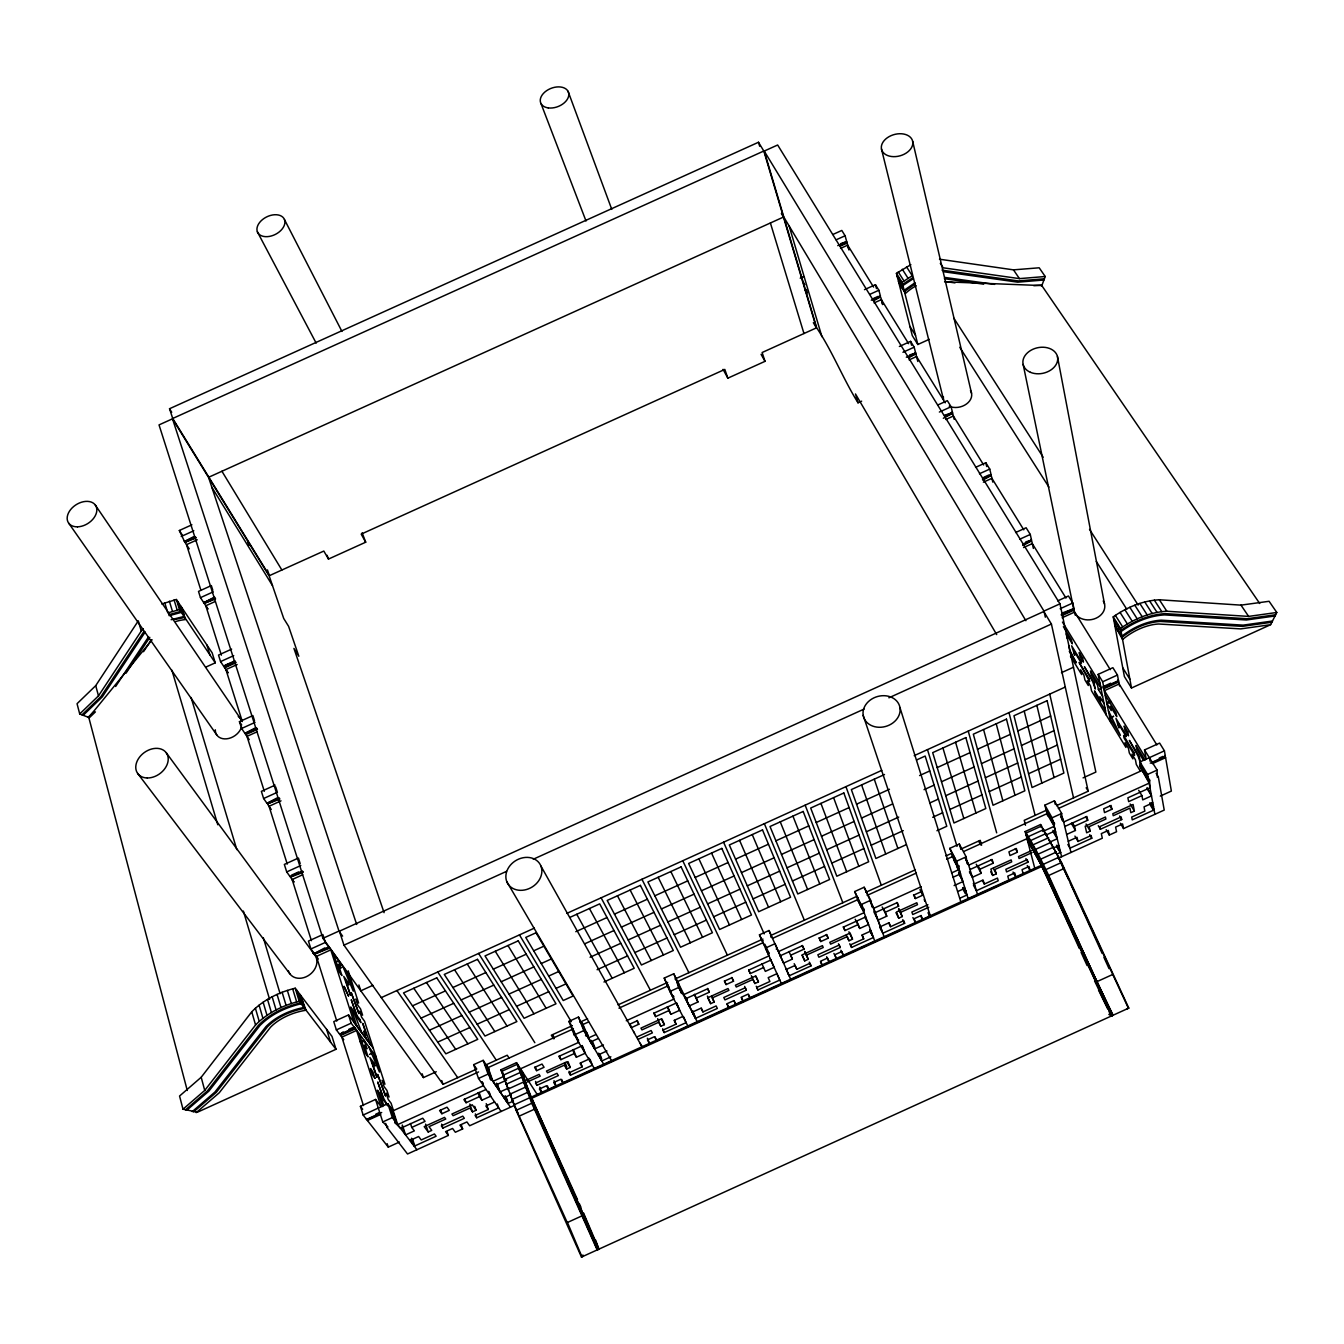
<?xml version="1.0" encoding="UTF-8"?>
<svg xmlns="http://www.w3.org/2000/svg" width="1344" height="1344" viewBox="0 0 1344 1344"><rect width="100%" height="100%" fill="white"/><g stroke="black" fill="none" stroke-linecap="round" stroke-linejoin="round"><path stroke-width="1.5" d="M1041.617 286.238L1045.212 276.511L1039.198 267.792L1013.494 269.858L939.49 259.207M1270.618 624.691L1276.8 612.478L1269.089 601.289L1240.982 605.136L1159.368 599.777C1142.719 600.634 1126.759 607.37 1113.218 616.862L1124.39 676.57L1131.497 688.01L1270.618 624.691L1240.781 628.891L1158.73 624.002A38.539 20.614 -30.6 0 0 1123.214 638.988L1122.576 639.542L1115.94 627.446M598.416 1249.198L531.838 1098.233L532.896 1096.351L1039.567 866.09L1041.852 866.443L1111.589 1015.745L1108.834 1014.401M79.716 713.95L77.045 703.702L95.726 685.642L138.298 620.861L141.254 631.058L98.482 695.873L79.716 713.95L89.376 717.696L95.424 711.883M143.791 631.73L100.968 696.545L81.984 714.84M145.135 632.083L102.278 696.914L83.194 715.294M143.506 651.706L151.402 639.778M115.634 686.482L148.445 636.989M126.017 673.193L149.806 637.342M201.197 1077.266L251.748 1011.814C263.441 999.802 279.065 992.174 295.21 988.21L332.002 1036.409L336.017 1049.278L197.551 1112.16L183.002 1109.203L179.558 1096.032L201.197 1077.266L204.725 1090.421L183.002 1109.203M204.725 1090.421L255.562 1024.985C267.338 1012.956 283.013 1005.312 299.225 1001.297L336.017 1049.278M152.074 639.778L88.771 717.377L187.27 1090.471M141.254 631.058L143.338 628.757M899.909 284.407L905.554 293.362A33.953 22.159 -32.6 0 1 916.255 285.751M88.166 717.226L94.181 711.446M899.976 280.056L898.481 281.35L904.109 290.304L915.046 282.744M185.472 1109.858L207.446 1090.874L258.35 1025.422C269.69 1013.863 284.861 1006.656 300.451 1002.91L296.453 989.822M186.799 1110.194L208.908 1091.11L259.846 1025.657C270.95 1014.334 285.835 1007.362 301.123 1003.783L297.125 990.713M192.226 1111.622L214.872 1092.101L265.961 1026.614C276.142 1016.366 289.918 1010.218 303.962 1007.479L299.964 994.426M193.536 1111.958L216.317 1092.336L267.456 1026.85C277.402 1016.837 290.909 1010.923 304.651 1008.386L300.653 995.333M196.19 1112.647L219.223 1092.806L270.446 1027.32A38.623 20.698 -18.7 0 1 305.256 1010.369L306.079 1010.251L301.241 997.315M929.242 339.326L917.834 344.501L912.274 335.58L896.431 273.353L910.862 264.667M917.834 344.501L902.093 282.307L912.223 275.738L906.528 266.801M1131.497 688.01L1120.526 628.421C1134.134 618.929 1150.128 612.142 1166.844 611.251L1248.626 616.392L1276.8 612.478M912.979 277.62L902.614 284.407L896.969 275.453M913.382 278.628L902.899 285.533L897.254 276.578M915.449 283.735L904.411 291.48L898.766 282.526M595.577 1240.008L598.903 1249.097L597.173 1249.937L531.77 1103.239L516.516 1062.667L501.026 1069.706L516.113 1110.362L581.465 1257.077L1128.792 1008.084L1061.508 862.495L1040.609 824.527L1025.153 831.55L1035.014 869.148M581.465 1257.077L583.313 1256.186L582.876 1254.943M362.141 532.812L365.702 542.203L328.474 559.07L323.82 551.057L269.405 575.652L172.721 418.471L169.546 408.727L758.486 142.262L763.812 151.015L816.396 327.886L762.132 352.514L765.005 361.334L727.843 378.168L723.055 369.331M1057.661 600.886L1068.446 595.997L1072.781 603.019L1073.94 608.63L1061.39 614.326M384.082 912.66L293.933 648.413L298.822 656.242L288.607 626.354L283.718 618.475L269.203 575.971L172.502 418.807L159.029 424.906L322.93 938.33L338.99 931.056L342.602 936.146M1045.33 617.198L1043.969 611.083L1059.962 603.826L777.655 145.001L764.215 151.066L816.766 327.953C832.759 351.943 842.89 378.454 858.026 402.814L861.655 401.167M1060.181 608.731L1072.781 603.019M310.918 948.965L325.366 942.413L328.726 947.05L314.311 953.585L310.918 948.965L308.448 941.086L322.862 934.55L325.366 942.413M1062.751 612.814L1073.94 608.63M314.311 953.585L324.862 947.89M1061.256 615.031L1073.806 609.336L1075.318 615.266M314.059 952.795L314.916 953.938L329.297 947.402L350.095 976.651M1061.676 615.72L1074.242 610.025M314.916 953.938L329.549 948.192M1062.113 617.753L1074.662 612.074L1110.278 669.648M1056.468 805.661L1088.203 791.213L1051.411 624.036L1043.784 611.503L339.427 931.19L343.963 945.151L506.486 871.382M533.266 859.236L864.041 709.094M888.888 697.805L1051.411 624.036M335.093 962.438L338.671 960.809L341.023 968.134L338.369 964.471L341.93 975.559L339.545 972.266L333.631 953.837M372.876 985.32L360.814 990.814L358.898 984.967M1061.458 672.689L1073.486 667.212M381.31 997.618L534.341 928.133M566.782 913.399L881.748 770.381M914.206 755.647L1065.271 687.053M1106.364 715.21L1098.149 674.369L1112.882 667.682L1117.452 675.058L1118.51 680.602L1103.794 687.288L1103.34 686.532L1110.698 683.206M373.313 1048.32L348.55 1014.922L333.766 1021.625L336.37 1029.907L339.78 1034.393L354.547 1027.69L354.278 1026.866L375.95 1056.485M569.906 917.381L599.693 903.857L634.217 968.268L603.977 982.01M884.52 774.514L851.357 789.583L875.885 858.48L906.091 844.754M916.642 759.931L925.176 756.05L946.781 826.274L936.936 830.743M336.37 1029.907L351.187 1023.17L354.547 1027.69M1103.794 687.288L1102.685 681.761L1117.452 675.058M339.78 1034.393L343.207 1031.89M348.734 1029.37L352.43 1027.706M1102.567 696.326L1098.401 689.522L1102.03 687.876M1110.816 722.534L1103.609 687.91L1118.309 681.24L1118.04 679.862L1118.51 680.602M339.511 1033.57L340.351 1034.678L355.118 1027.992M1104.062 688.649L1118.762 681.979L1118.309 681.24M340.351 1034.678L340.62 1035.518L355.387 1028.815M412.49 1005.85L445.452 990.881M452.911 987.504L485.856 972.535M493.298 969.158L526.243 954.19M533.702 950.813L543.883 946.193M575.786 931.694L607.018 917.515M614.46 914.138L647.388 899.186M654.83 895.81L687.742 880.858M695.184 877.464L728.095 862.529M735.538 859.152L768.449 844.2M775.891 840.823L808.786 825.888M816.228 822.511L849.122 807.576M856.565 804.182L889.442 789.264M919.598 775.555L929.762 770.952M937.205 767.575L970.066 752.64M977.508 749.263L1010.369 734.345M1017.811 730.968L1050.655 716.033M1106.818 702.509L1110.463 700.846M360.125 1041.785L363.787 1040.122M360.847 1042.742L364.51 1041.079L366.979 1048.774L364.325 1045.212L368.071 1056.871L365.686 1053.662L359.453 1034.292M1110.698 702.022L1107.053 703.685L1111.253 710.573L1110.396 706.205L1116.78 716.638L1116.007 712.706L1105.406 695.369M421.042 1018.147L453.718 1003.296M461.11 999.936L493.802 985.102M501.194 981.742L533.87 966.89M541.262 963.53L551.359 958.944M584.674 943.824L613.973 930.518M621.365 927.158L654.024 912.324M661.416 908.964L694.058 894.146M701.45 890.786L734.093 875.969M741.468 872.609L774.11 857.791M781.486 854.431L814.128 839.614M821.503 836.254L854.129 821.436M861.504 818.093L892.45 804.031M924.034 789.684L934.114 785.114M941.506 781.754L974.098 766.954M981.473 763.594L1014.082 748.793M1021.457 745.45L1054.049 730.649M1108.481 710.825L1120.426 735.319L1109.926 718.066L1113.504 716.268M369.516 1054.351L373.246 1052.822L379.462 1072.058L368.844 1046.926M1109.926 718.066L1113.538 716.419M429.442 1030.226L461.866 1015.51M469.19 1012.166L501.614 997.45M508.956 994.106L541.363 979.39M548.688 976.063L558.718 971.51M590.1 957.247L620.827 943.303M628.169 939.96L660.559 925.26M667.884 921.934L700.274 907.217M707.599 903.89L739.973 889.174M747.298 885.847L779.671 871.147M786.996 867.821L819.37 853.121M826.694 849.794L859.051 835.094M866.376 831.768L898.733 817.068M930.082 802.838L938.414 799.058M945.722 795.732L978.062 781.032M985.387 777.706L1017.727 763.022M1025.052 759.696L1057.375 745.013M437.707 1042.121L469.879 1027.522M477.154 1024.212L509.309 1009.596M516.583 1006.303L548.738 991.687M556.013 988.394L565.958 983.875M597.089 969.73L627.581 955.886M634.855 952.577L666.977 937.978M674.251 934.685L706.39 920.086M713.647 916.776L745.769 902.194M753.043 898.884L785.165 884.302M792.422 880.992L824.544 866.41M831.802 863.117L863.906 848.534M871.181 845.225L903.269 830.642M932.702 817.27L942.631 812.767M949.889 809.474L981.977 794.892M989.234 791.599L1021.322 777.017M1028.58 773.724L1060.651 759.158M381.696 1112.513L366.559 1119.401L363.149 1115.05L360.41 1106.33L375.564 1099.442L380.974 1106.515L356.597 1030.445L341.846 1037.148L363.434 1105.541M322.93 938.33L423.427 1077.569L436.246 1071.756M1083.079 777.874L1095.864 772.078L1059.962 603.826M1156.848 744.912L1119.149 683.978L1104.466 690.665L1146.13 758.705L1144.517 749.935L1159.62 743.081L1164.425 750.826L1165.366 756.286L1150.279 763.14M363.149 1115.05L387.828 1103.659L391.171 1108.044L395.657 1121.954L394.716 1122.391L400.546 1128.322L422.722 1118.242L425.057 1121.383L411.751 1127.414L410.458 1123.466M501.094 1111.454L482.328 1084.037L483.286 1083.6L482.53 1082.474L481.572 1082.911L478.514 1078.442L473.659 1064.666L483.185 1060.349L486.226 1064.851L491.114 1078.577L490.157 1079.014L491.87 1079.702L510.451 1107.204M573.922 1031.033L577.668 1040.71L578.626 1040.273L574.224 1034.947L568.966 1021.373L578.491 1017.038L586.522 1035.233L585.564 1035.653L587.21 1036.375L603.977 1064.7L613.049 1060.584M688.111 1026.463L672.974 997.399L673.915 996.979L673.31 995.786L672.353 996.223L669.883 991.486L664.238 978.079L673.764 973.762L695.419 1018.248M761.645 939.708L759.461 934.819L768.986 930.502L780.847 957.046M874.944 941.556L863.436 910.862L854.65 891.576L864.158 887.242L870.643 900.262L872.004 906.965L872.945 906.528L864.158 887.242M961.313 902.294L968.302 899.119L958.591 867.619L949.788 848.35L959.297 844.032L966.168 856.85L967.159 863.722L968.117 863.302L965.177 857.808M1061.626 856.716L1053.713 824.393L1054.351 822.646L1053.394 823.082L1046.203 810.432L1044.893 805.14L1054.402 800.822L1061.659 813.473L1062.281 820.512L1063.222 820.075L1061.155 816.463M1138.687 790.289L1141.913 795.614L1128.658 801.646L1127.885 797.815L1150.01 787.769L1149.506 779.419L1148.549 779.839L1140.955 767.374L1139.947 761.947L1164.425 750.826M375.749 1114.226L379.529 1112.496M1159.234 758.083L1162.997 756.37M392.146 1114.445L390.214 1108.481L391.171 1108.044M343.963 945.151L443.016 1084.356L476.767 1069.034L473.659 1064.666M485.268 1065.288L486.226 1064.851M572.292 1025.674L551.326 1035.199L553.526 1038.761M579.919 1022.196L587.546 1018.735M618.038 1004.875L667.666 982.414M675.226 978.902L762.905 939.053M770.532 935.592L856.313 896.616M865.838 892.298L915.398 869.77M945.89 855.926L952.342 853.07M961.145 848.988L980.213 840.336L981.624 845.174M1046.203 810.432L1047.144 809.995L1047.53 815.808M1140.955 767.374L1141.913 766.937M1046.976 809.978L1024.212 820.344L1025.489 825.233M366.559 1119.401L366.274 1118.527L367.13 1119.602L380.369 1113.588M1151.926 762.854L1165.114 756.874L1164.895 755.513L1165.366 756.286M367.13 1119.602L367.399 1120.476L380.654 1114.462M390.214 1108.481L393.204 1110.732L397.69 1124.609L416.892 1149.725M486.024 1066.414L486.982 1065.977L489.3 1069.438M580.978 1023.271L581.918 1022.834L582.91 1024.531L591.175 1043.23M763.14 940.498L762.199 940.934L763.862 944.681M770.734 937.054L771.674 936.617M857.959 897.422L857.018 897.859L858.463 901.706M1154.899 814.33L1149.154 783.149L1141.207 768.718L1142.165 768.298L1149.742 780.763M1152.396 763.644L1165.601 757.646L1165.114 756.874M393.204 1110.732L478.598 1071.924M573.434 1028.832L488.074 1067.606L492.962 1081.315L507.914 1103.458L513.475 1101.089M582.91 1024.531L588.605 1021.944M618.946 1008.151L668.237 985.757M677.712 981.456L762.989 942.715M772.464 938.398L857.69 899.674L864.108 912.677L778.512 951.569M867.166 895.373L916.39 873.012M946.68 859.236L952.375 856.666L951.787 854.784L952.728 854.364L954.677 858.026M963.732 851.491L1046.993 813.658L1054.183 826.308L1055.695 832.154M1058.35 808.5L1141.577 770.683M375.564 1099.442L382.754 1121.954L392.33 1117.603L395.657 1121.954M478.514 1078.442L488.074 1074.091L491.114 1078.577M574.224 1034.947L583.783 1030.596L586.522 1035.233M669.883 991.486L679.442 987.134L681.895 991.889L680.938 992.326L682.5 993.082L697.452 1022.23M863.436 910.862L863.906 909.182L862.966 909.619L861.084 904.613L870.643 900.262M958.591 867.619L959.146 865.906L958.205 866.342L956.609 861.202L966.168 856.85M1053.394 823.082L1052.1 817.807L1061.659 813.473M1148.549 779.839L1147.558 774.446L1157.1 770.095L1144.517 749.935M501.514 1071.42L517.02 1064.381M1025.153 831.55L1026.127 833.045L1041.583 826.022M385.678 1123.399L386.954 1127.364L387.912 1126.944L382.754 1121.954M769.306 989.57L790.894 979.759L777.739 949.805L776.261 949.015L777.202 948.578L775.068 943.69L765.509 948.041L767.676 952.913L768.634 952.476L768.214 954.122L781.553 984.01M1156.126 773.321L1158.31 776.866L1157.352 777.302L1157.1 770.095M502.774 1075.418L518.297 1068.362M1026.127 833.045L1028.328 836.606L1043.818 829.567M397.69 1124.609L483.437 1085.65L482.059 1081.735M492.962 1081.315L504.403 1076.124M519.624 1069.202L578.676 1042.373L576.425 1036.577M588.202 1038.055L595.812 1034.594M626.27 1020.751L673.865 999.13L667.33 984.043L669.01 987.252M683.374 994.795L769.003 955.886L759.461 934.819M882.739 933.106L873.617 908.359L921.144 886.754M951.569 872.928L959.162 869.484L952.375 856.666M1027.589 838.387L968.671 865.166L965.748 859.673M1042.776 831.482L1054.183 826.308M1149.154 783.149L1063.692 821.99L1060.584 816.581M504.218 1079.753L519.775 1072.68M1028.328 836.606L1030.646 840.538L1046.153 833.482M486.058 1089.463L463.865 1099.543L466.099 1102.718L479.405 1096.67L481.858 1100.198L490.661 1096.2L489.283 1092.302M495.55 1085.146L506.638 1080.106M581.028 1046.304L558.852 1056.384L560.885 1059.66L574.174 1053.612L576.391 1057.241L585.194 1053.242L582.204 1045.531M590.537 1041.986L597.912 1038.643M675.965 1003.162L653.806 1013.242L655.62 1016.602L668.909 1010.57L670.891 1014.3L679.678 1010.302L676.486 1002.691M685.457 998.861L707.616 988.781L709.313 992.208L696.024 998.239L694.394 994.442M770.868 960.053L748.709 970.116L750.305 973.577L763.594 967.529M780.343 955.735L802.502 945.672L803.981 949.183L790.709 955.214L792.372 959.095L783.569 963.094L780.125 955.601M865.721 916.944L843.562 927.007L844.956 930.569L858.245 924.521L856.414 920.808M875.196 912.643L897.338 902.58L898.615 906.175L885.326 912.223L886.771 916.188L877.985 920.186L873.852 911.753M953.148 877.212L960.523 873.869L956.642 866.544M969.998 869.551L992.124 859.505L993.199 863.201L979.927 869.232L981.137 873.314L972.334 877.313L969.427 871.836M1046.069 834.994L1055.292 830.81M1064.767 826.493L1086.876 816.446L1087.733 820.243L1074.461 826.274L1075.435 830.458L1066.649 834.456M441.874 1113.739L449.282 1110.362L447.014 1107.204L439.589 1110.581L441.874 1113.739L440.546 1109.791M505.848 1084.39L521.438 1077.3M536.659 1070.664L544.068 1067.287L542.018 1064.045L534.593 1067.422L536.659 1070.664L535.231 1066.766M638.82 1024.246L636.972 1020.886L629.546 1024.262L631.411 1027.606L638.82 1024.246L637.258 1020.415M733.522 981.204L731.875 977.76L724.45 981.137L726.113 984.564L733.522 981.204L731.842 977.424M820.781 941.556L828.173 938.196L826.745 934.651L819.336 938.028L820.781 941.556L819 937.826M915.398 898.548L922.79 895.188L921.564 891.559L914.155 894.936L915.398 898.548L913.5 894.869M1017.358 852.214L1009.966 855.574L1008.941 851.861L1016.35 848.501L1017.358 852.214L1015.358 848.602M1030.646 840.538L1033.066 844.805L1048.606 837.749M1111.891 809.256L1104.499 812.616L1103.693 808.802L1111.085 805.442L1111.891 809.256L1109.774 805.694M508.922 1087.901L500.119 1091.899L497.33 1084.104M603.456 1044.943L594.653 1048.942L591.629 1041.247M694.68 994.426L697.939 1002.002L689.136 1006.001L685.306 997.433M855.204 919.212L859.74 928.469L868.543 924.487L864.898 917.078M954.106 885.595L962.909 881.597L958.692 873.197M1050.202 841.932L1057.224 838.74L1053.142 831.533M526.142 1080.29L539.078 1074.41L540.17 1076.141L527.15 1082.054M1031.419 850.668L1018.517 856.531L1019.054 858.514L1032.058 852.6M507.646 1089.262L523.253 1082.172M1033.066 844.805L1035.569 849.358L1051.126 842.285M806.484 955.114L823.217 947.52L822.444 945.638L802.15 954.862L804.72 960.893L808.248 959.28L804.737 951.384M900.749 912.274L917.482 904.68L916.826 902.748L896.532 911.971L898.733 918.17L902.261 916.558L898.901 908.594M1160.258 796.118L1171.363 791.078L1165.601 757.646M367.399 1120.476L388.265 1147.121L399.42 1142.047M509.594 1094.352L525.218 1087.262M1035.569 849.358L1038.122 854.162L1053.713 847.09M636.821 1037.03L651.101 1030.546L652.378 1032.881L638.114 1039.349M927.914 904.747L911.87 912.038L912.744 914.542L928.754 907.267M409.853 1140.518L418.622 1136.52L421.226 1139.964L434.414 1133.966L436.111 1136.251L414.204 1146.214L411.55 1138.217M428.215 1132.001L431.743 1130.388L428.988 1126.658L445.738 1119.048L444.528 1117.385L424.2 1126.625L428.215 1132.001L425.594 1124.138M476.078 1110.245L472.248 1104.785L451.92 1114.025L453.13 1115.688L469.879 1108.078L472.534 1111.858L476.078 1110.245L474.718 1106.33M494.626 1101.979L485.839 1105.978L488.275 1109.489L475.087 1115.486L476.717 1117.788L498.624 1107.842L497.246 1103.945M504.034 1097.712L511.056 1094.52M570.242 1067.455L566.782 1061.827L546.454 1071.05L547.546 1072.781L564.295 1065.17L566.714 1069.051L570.242 1067.455L568.042 1061.659M588.773 1059.206L580.003 1063.188L582.204 1066.8L569.016 1072.798L570.494 1075.166L592.385 1065.221L590.083 1059.341M598.181 1054.922L606.95 1050.941M664.373 1024.666L661.265 1018.886L640.954 1028.11L641.945 1029.89L658.678 1022.28L660.828 1026.278L664.373 1024.666L662.004 1018.97M682.886 1016.434L674.117 1020.415L676.082 1024.145L662.911 1030.126L664.222 1032.578L686.112 1022.633L683.642 1016.82M692.294 1012.15L701.047 1008.168L702.946 1011.931L716.117 1005.934L717.36 1008.437L695.486 1018.366L692.328 1010.604M714.185 1002.036L712.169 997.97L728.902 990.36L728.028 988.546L707.734 997.769L710.657 1003.649L714.185 1002.036L711.732 996.358M758.453 981.91L755.714 975.962L735.42 985.186L736.277 987.017L753.01 979.406L754.925 983.522L758.453 981.91L755.916 976.282M776.95 973.678L768.18 977.659L769.91 981.49L756.756 987.47L757.915 989.99L779.789 980.062L776.664 973.157M786.358 969.41L795.11 965.429L796.774 969.293L809.945 963.295L811.02 965.866L789.163 975.794L785.669 968.201M848.954 940.783L852.499 939.187L850.114 933.055L829.819 942.278L830.592 944.16L847.308 936.566L848.954 940.783L846.266 935.222M870.962 930.955L862.21 934.937L863.705 938.868L850.55 944.849L851.558 947.436L873.432 937.507L869.753 929.998M880.37 926.688L889.123 922.706L890.568 926.671L903.722 920.69L904.646 923.311L882.79 933.24M957.953 891.425L964.958 888.25M974.35 883.966L983.102 880.001L984.312 884.066L997.45 878.086L998.222 880.774L976.382 890.719L973.442 885.125M992.712 875.465L996.24 873.852L994.98 869.45L1011.696 861.857L1011.158 859.891L990.881 869.098L992.712 875.465L990.746 871.836M1053.646 847.93L1058.887 845.544M1068.278 841.277L1077.031 837.312L1078.006 841.478L1091.16 835.498L1091.765 838.27L1069.925 848.198L1067.858 844.469M1090.186 831.163L1086.658 832.776L1085.179 826.241L1105.44 817.034L1105.877 819.067L1089.161 826.661L1090.186 831.163L1086.036 824.006M1134.37 811.087L1130.842 812.683L1129.934 808.13L1113.235 815.724L1112.815 813.691L1133.076 804.485L1134.37 811.087L1130.119 803.981M1152.799 802.872L1144.046 806.854L1144.853 811.104L1131.715 817.068L1132.253 819.874L1154.093 809.945L1149.809 802.872L1154.059 809.794M442.949 1128.053L464.335 1118.326L462.773 1116.125L441.336 1125.869L442.949 1128.053L441.622 1124.122M536.995 1085.314L558.382 1075.586L556.954 1073.318L535.534 1083.062L536.995 1085.314L535.55 1081.433M746.323 990.175L724.954 999.886L723.794 997.5L745.198 987.773L746.323 990.175L744.643 986.412M840.235 947.503L818.866 957.214L817.858 954.761L839.244 945.034L840.235 947.503L838.454 943.79M1027.925 862.21L1006.572 871.903L1005.85 869.316L1027.236 859.606L1027.925 862.21L1025.926 858.598M1100.366 829.282L1121.702 819.588L1121.165 816.917L1099.795 826.627L1100.366 829.282L1098.283 825.703M511.661 1099.61L527.302 1092.504M1038.122 854.162L1040.726 859.169L1056.317 852.079M610.882 1056.821L601.759 1060.97L598.685 1053.175M959.734 898.279L967.025 894.97L963.144 887.544M1056.938 854.095L1060.584 852.449L1057.778 845.393M513.845 1104.953L529.502 1097.846M1040.726 859.169L1043.314 864.326L1058.921 857.237M447.031 1131.514L448.358 1135.428L407.534 1153.992L386.954 1127.364M461.328 1125.029L462.655 1128.926L455.347 1132.253L452.575 1128.456L445.57 1131.631L448.358 1135.428M514.097 1105.558L469.644 1125.751L466.922 1121.938L459.917 1125.113L462.655 1128.926M538.776 1094.335L541.901 1092.907L539.767 1087.128M550.721 1088.909L554.366 1087.246M564.749 1082.542L569.453 1080.391M571.015 1079.686L580.625 1075.318M582.372 1074.528L592.872 1069.757M602.112 1065.557L594.619 1068.95L577.668 1040.71M644.213 1046.422L649.706 1043.918L647.371 1038.223M649.706 1043.918L647.455 1039.886L654.461 1036.694L656.678 1040.76L672.504 1033.553M674.117 1032.83L728.885 1007.933L727.238 1004.186M728.885 1007.933L726.852 1003.8L733.858 1000.625L735.857 1004.774L743.165 1001.448L741.502 997.702M751.699 997.567L757.966 994.728M759.562 993.989L767.558 990.36M792.708 978.936L814.481 969.041M816.043 968.318L820.73 966.185M831.096 961.481L834.742 959.818M840.89 950.275L843.545 955.819L849.811 952.98M851.374 952.274L859.37 948.629M860.966 947.906L906.041 927.427M907.855 926.587L915.684 923.042L914.172 918.674L921.161 915.499L922.656 919.867L929.947 916.558L928.469 912.173M970.166 898.279L977.642 894.886L968.117 863.302M979.39 894.096L1001.213 884.167M1002.775 883.462L1009.025 880.622L1007.765 876.137L1014.754 872.962L1015.997 877.447L1013.023 872.038M1017.811 876.624L1021.457 874.961M1027.27 865.57L1030.243 870.979L1034.947 868.846M1057.997 858.362L1102.315 838.219L1101.324 833.616L1108.296 830.441L1109.287 835.061L1116.578 831.734L1115.604 827.114L1122.593 823.939L1123.534 828.576L1164.223 810.079L1158.31 776.866M531.838 1098.233L1041.852 866.443M516.113 1110.362L531.77 1103.239M1043.314 864.326L1045.884 869.585L1061.508 862.495M518.717 1116.36L534.374 1109.237M1045.884 869.585L1048.69 875.482L1064.314 868.375M566.899 1222.721L582.574 1215.598M1048.69 875.482L1096.855 981.691L1112.479 974.585M172.721 418.471L763.812 151.015M208.824 477.187L783.451 217.073L781.351 213.578M195.266 536.659L184.514 541.531L179.34 530.494L191.906 524.798M832.86 234.494L841.798 230.446L845.107 235.771L848.568 248.489M181.222 536.458L193.805 530.762M836.136 239.82L845.107 235.771M184.514 541.531L193.284 536.878M840.991 243.499L846.686 241.601L837.749 245.65M839.614 245.75L846.754 242.525M184.313 540.943L185.136 542.203L195.888 537.331M839.933 246.288L847.09 243.046M185.136 542.203L196.09 537.936M840.521 248.405L847.661 245.162L873.6 287.095M197.266 539.784L186.514 544.639L185.321 542.808M800.218 278.174L803.662 276.612M864.461 289.666L875.431 284.693L878.875 290.254L880.421 296.066L871.282 300.216M212.822 590.268L211.344 585.598L198.509 591.41L200.458 597.66L213.326 591.83M869.719 294.403L878.875 290.254M214.771 597.694L203.767 602.683L214.57 597.072M872.76 298.822L878.254 296.352M873.163 300.266L880.421 296.066M203.566 602.062L204.389 603.305L215.393 598.332M204.389 603.305L215.578 598.954M873.499 300.838L880.454 296.974M874.07 302.938L881.362 299.628L908.611 343.678M221.374 655.183L205.8 605.758L214.939 601.608M899.371 346.466L910.577 341.376L914.172 347.189L915.65 352.985L906.326 357.218M231.638 649.135L218.518 655.082L220.567 661.601L228.127 672.89M205.716 667.162L215.258 662.827L212.134 652.798L176.366 599.491L161.784 603.994M902.95 352.279L914.172 347.189M220.567 661.601L233.722 655.637M909.703 354.95L915.65 352.985M225.557 665.062L234.931 660.828M235.133 661.466L223.692 665.918M908.208 357.235L915.667 353.858L915.298 352.414M224.515 667.145L235.754 662.054M224.717 667.8L235.956 662.71M908.561 357.823L915.667 353.858M909.098 359.906L916.558 356.53L945.218 402.83M242.323 721.577L225.926 669.614L237.149 664.524M937.776 404.998L947.335 400.663L951.098 406.745L952.51 412.507L944.866 415.968M249.211 739.62L241.601 728.482L239.45 721.661L252.874 715.579L254.503 720.686M241.601 728.482L255.058 722.383M939.372 412.054L951.098 406.745M944.496 415.363L952.51 412.507M254.789 728.146L244.944 733.387L256.687 728.062M944.849 416.791L952.493 413.33L952.14 411.902M245.566 733.925L257.292 728.599M245.784 734.597L257.51 729.288M943.32 418.27L952.493 413.33M945.739 419.496L953.383 416.035L983.657 464.974M257.04 731.825L246.994 736.378L264.314 791.297M975.542 467.376L985.807 462.722L989.755 469.09L991.099 474.818L982.531 478.699M275.117 785.131L261.374 791.364L263.626 798.521L266.986 803.342L278.998 797.882M263.626 798.521L277.385 792.271L275.671 786.912M979.457 473.76L989.755 469.09M266.986 803.342L277.049 797.95M983.858 477.288L988.982 474.953M266.75 802.62L267.59 803.83L279.602 798.37M982.481 479.489L991.099 474.818M267.59 803.83L279.821 799.092M982.884 480.127L991.032 475.608M983.371 482.194L991.906 478.33L1023.775 529.822M281.03 800.839L269.035 806.282L287.263 864.091M1015.61 532.526L1026.127 527.755L1030.277 534.442L1031.52 540.12L1022.767 544.085M1019.726 539.23L1030.277 534.442M300.199 863.654L298.418 858.043L284.34 864.427L286.709 871.92L300.804 865.536M291.598 875.112L298.637 871.92M1025.858 541.834L1031.52 540.12M286.709 871.92L290.086 876.658L302.383 871.063M290.086 876.658L302.971 871.5M1022.666 544.841L1031.419 540.859L1031.117 539.448M290.69 877.078L303.223 872.256M1023.086 545.496L1031.419 540.859M1023.557 547.562L1032.293 543.598L1065.977 598.046M311.422 940.666L292.152 879.547L302.669 874.759M486.293 1064.717L507.226 1055.225L509.074 1058.047M1126.709 1008.991L1128.792 1008.084M1110.48 1014.938L1111.135 1016.064L1113.118 1015.224L1096.855 981.691M215.258 662.827L179.458 609.622L167.815 612.914L164.758 602.767M168.706 614.729L180.667 611.402L177.559 601.272M169.193 615.703L181.306 612.377L178.214 602.246M171.142 619.702L184.061 616.459L180.953 606.346L178.987 606.614M175.056 619.483L184.733 617.467L181.625 607.337M1275.641 614.762L1247.148 618.727L1165.315 613.637C1149.238 614.51 1133.916 621.197 1120.896 630.437L1113.605 618.862M1275.019 615.989L1246.358 619.987L1164.509 614.914C1148.75 615.787 1133.782 622.423 1121.098 631.512L1113.806 619.954M1272.466 621.029L1243.15 625.128L1161.166 620.172C1146.802 621.046 1133.194 627.379 1121.938 636.115L1114.663 624.557M1271.861 622.238L1242.36 626.371L1160.359 621.449C1146.331 622.306 1133.059 628.606 1122.139 637.224L1114.882 625.682M1033.805 285.701L1042.07 285.012M940.33 263.357L943.219 267.809L1019.441 278.628L1045.212 276.511M1044.372 278.796L1018.315 280.93L942.043 270.161M1043.918 280.006L1017.71 282.173L943.471 271.706M182.263 609.454L185.371 619.567A34.02 22.226 -16.6 0 0 175.711 621.533M944.58 281.803L1041.785 285.566L1259.698 603.473M945.017 277.452L994.577 284.374M944.395 278.695L983.64 284.172M944.966 281.484L955.013 282.895M360.41 1106.33L362.678 1109.254M137.626 773.388L289.834 973.778M389.441 1106.045L391.188 1108.346M411.751 1127.414L414.355 1130.875L405.552 1134.874L402.326 1124.995M340.62 1035.518L343.778 1039.702M370.507 1044.523L353.959 1022.213L330.775 949.872L316.394 956.407L336.773 1021.054M1027.874 841.915L1028.143 842.285A40.505 4.435 64.5 0 1 1045.901 874.675L1079.383 948.528M166.303 752.825L314.916 955.147M315.151 954.727L318.31 959.028M329.297 947.402L328.726 947.05M292.152 879.547L294.017 882.151L290.926 877.834M267.826 804.535L271.27 809.474M396.9 990.545L457.75 1077.703M68.762 523.236L216.955 735.235M1027.034 838.723L1046.741 874.91M1027.303 839.765L1044.54 870.794L1111.74 1015.812M413.801 988.277L455.717 1049.362M95.206 504.907L240.341 718.418M239.45 721.661L241.685 724.92M1013.494 269.858L1019.441 278.628M1240.982 605.136L1248.626 616.392M426.485 982.514L467.897 1043.818M225.926 669.614L227.774 672.353M437.758 971.998L496.289 1060.198M501.026 1069.706L508.57 1090.505M205.8 605.758L207.631 608.546M200.458 597.66L203.767 602.683M204.59 603.926L207.984 609.084M1159.368 599.777L1166.844 611.251M516.516 1062.667L537.667 1095.175M454.541 969.763L494.844 1031.587M1154.345 600.163L1161.787 611.654M189.252 548.856L186.514 544.639L200.743 589.73M1149.624 600.902L1157.066 612.394M1025.64 833.431L1031.587 843.679M1025.909 834.439L1029.47 840.101M179.34 530.494L182.633 535.567M541.901 1092.907L539.381 1088.993L546.37 1085.818L548.89 1089.749L547.462 1085.885M1144.752 601.978L1152.194 613.486M1139.813 603.422L1147.222 614.947M953.854 318.209L1043.179 457.229M1089.53 529.385L1138.15 605.069M1134.806 605.203L1142.198 616.728M467.225 964.001L507.024 1026.043M1129.817 607.303L1137.192 618.845M959.767 347.273L1048.925 487.099M1096.318 561.456L1126.776 609.235M1124.878 609.706L1132.236 621.264M902.311 269.237L907.99 278.174M1120.039 612.394L1127.381 623.952M898.262 271.925L903.924 280.879M1115.352 615.334L1122.677 626.892M896.431 273.353L902.093 282.307M1113.218 616.862L1120.526 628.421M478.615 953.434L534.828 1042.692M1042.457 828.509L1053.847 848.316M909.938 326.407L915.499 335.328M1122.744 667.8L1129.884 679.258M601.692 1060.836L598.416 1054.166M495.281 951.266L533.954 1013.813M211.848 487.267L272.479 585.598M1098.149 674.369L1102.685 681.761M169.546 408.727L171.73 412.289M1062.466 622.07L1099.946 683.29L1101.223 689.506M1063.373 626.657L1071.437 639.845L1072.294 643.843L1066.212 633.898L1067.17 638.333M1100.904 688.01L1090.471 670.958L1091.278 674.923L1097.527 685.138L1098.401 689.522M1144.987 760.099L1135.999 745.416L1136.738 749.314L1143.307 760.066M1139.947 761.947L1147.558 774.446M1104.012 703.5L1099.862 696.679L1100.736 701.047L1094.537 690.866L1095.125 693.756L1105.457 710.741L1104.768 707.196M1145.155 772.296L1148.414 777.638M1141.862 768.583L1139.678 765.005L1140.216 767.861M1141.207 768.718L1148.801 781.183M1069.286 651.286L1076.292 662.794L1069.656 649.975L1068.698 645.574M764.215 151.066L1043.969 611.083M1070.462 656.158L1081.668 674.604L1080.66 669.782L1083.902 675.108L1084.91 679.913L1088.304 685.507L1087.296 680.686L1090.555 686.045L1091.546 690.866L1125.936 747.432L1125.029 742.678L1128.422 748.272L1129.33 753.01L1132.908 758.89L1132.001 754.152L1135.428 759.78L1136.318 764.501L1140.166 770.851M1147.054 787.601L1151.354 794.707M1147.205 788.794L1151.506 795.883L1142.719 799.882L1141.913 795.614M221.928 471.257L281.87 570.007M507.965 945.504L546.134 1008.269M1151.371 802.872L1153.522 806.4M1150.178 804.787L1153.37 810.096M783.838 217.14L1025.892 620.693M568.966 1021.373L571.738 1026.01M519.456 934.886L571.234 1021.642M802.838 281.366L804.838 284.76M1119.602 816.026L1121.702 819.588M1120.392 823.25L1123.534 828.576M804.72 289.414L806.736 292.807M996.694 634.603L855.473 393.943L858.026 402.814M813.338 322.661L816.396 327.886M1086.17 787.752L1088.203 791.213M1106.162 829.718L1109.287 835.061M506.738 881.546L611.923 1061.29M1085.65 816.648L1087.733 820.243M1089.698 834.708L1091.765 838.27M1072.394 822.679L1074.461 826.274M1071.319 823.284L1075.435 830.458M1074.931 836.102L1078.006 841.478M1060.853 815.153L1062.919 818.765M1044.893 805.14L1052.1 817.807M1050.554 816.732L1054.67 823.956M1046.522 811.742L1053.713 824.393M1052.923 830.374L1057.022 837.581M1031.251 842.587L1033.771 847.543M1056.518 845.275L1060.584 852.449M1056.972 847.14L1059.005 850.718M761.074 354.312L765.005 361.334M633.578 1031.47L634.57 1033.25M640.13 1043.213L642.398 1047.245M540.926 866.023A18.833 15.54 -31.1 0 1 520.296 890.333A18.833 15.54 -31.1 0 1 510.334 865.217A18.833 15.54 -31.1 0 1 540.926 866.023L642.264 1047.245M365.702 542.203L361.2 534.122L724.819 369.415L727.843 378.168M1049.294 840.504L1050.823 843.242M576.744 914.273L612.192 978.281M1033.536 846.586L1047.883 875.246L1112.546 1015.459M991.217 859.555L993.199 863.201M589.428 908.51L624.355 972.737M978.751 841.378L980.65 844.889M993.3 868.409L996.24 873.852M1051.579 844.62L1053.914 848.971M977.962 865.586L979.927 869.232M976.248 864.209L981.137 873.314M982.363 880.438L984.312 884.066M1035.888 850.87L1112.748 1015.375M969.948 872.172L972.014 876.204M973.325 883.344L975.374 887.359M601.121 897.809L650.378 990.192M949.788 848.35L956.609 861.202M953.837 860.11L959.666 871.097M958.574 872.81L962.438 880.118M963.95 887.611L965.882 891.24M964.068 887.981L966 891.626M962.774 887.695L965.664 893.138M962.556 888.233L965.429 893.676M257.359 231.79L316.159 343.106M1054.67 849.878L1056.283 853.507M617.467 895.776L651.286 960.506M664.238 978.079L672.353 996.223M919.951 889.678L922.79 895.188M928.082 912.912L929.947 916.558M678.703 983.388L675.259 978.97M687.355 1000.44L685.692 997.198L687.305 1000.994M630.134 890.03L663.449 954.979M284.458 219.542A14.885 9.778 -26.6 0 1 267.271 236.662A14.885 9.778 -26.6 0 1 261.022 220.903A14.885 9.778 -26.6 0 1 284.458 219.542L341.947 331.447M920.791 916.222L922.656 919.867M912.895 917.549L915.684 923.042M696.024 998.239L697.939 1002.002M1056.3 853.003L1057.93 856.229M896.75 902.496L898.615 906.175M898.548 909.199L902.261 916.558M902.798 919.649L904.646 923.311M895.961 912.643L898.733 918.17M641.945 879.278L688.884 972.686M883.478 908.51L885.326 912.223M882.168 906.965L886.771 916.188M888.72 922.975L890.568 926.671M869.938 900.934L873.617 908.359M879.698 926.335L881.513 930.014M880.001 927.595L881.882 931.409M861.622 904.848L864.377 910.426M854.65 891.576L861.084 904.613M859.202 903.101L861.958 908.678M870.257 930.182L872.206 934.248M870.458 931.896L872.273 935.592M658.174 877.296L690.379 942.749M1058.736 857.842L1128.406 1008.252M1058.652 858.178L1068.631 879.53M861.907 935.172L863.705 938.868M848.904 931.778L852.499 939.187M1094.57 980.918L1111.538 1015.896M1098.518 990.024L1107.54 1008.622M1109.338 1012.351L1111.135 1016.064M843.158 926.839L844.956 930.569M849.778 943.74L851.558 947.436M670.841 871.55L702.542 937.222M826.392 934.466L828.173 938.196M833.918 953.434L836.573 958.994L834.842 954.71L841.848 951.535L843.545 955.819M743.165 1001.448L741.182 997.282L748.171 994.106L750.137 998.273L748.474 994.526M826.627 956.76L829.282 962.304L827.534 958.037L820.529 961.229L822.293 965.479L820.546 961.766M682.769 860.731L727.39 955.198M802.234 945.437L803.981 949.183M804.754 951.838L808.248 959.28M809.273 962.136L811.02 965.866M802.099 955.298L804.72 960.893M787.702 972.653L789.096 975.677M788.962 951.468L792.372 959.095M794.186 963.682L796.774 969.293M698.88 858.816L729.473 924.991M764.87 944.278L769.171 953.686M770.078 958.457L774.127 967.378L765.341 971.376L761.897 963.766M1070.345 883.327L1102.164 953.467M1103.878 957.264L1109.035 968.638M1081.097 952.325L1087.111 965.58M711.547 853.07L741.636 919.464M535.181 1107.221L582.372 1211.818M567.101 1222.2L516.516 1110.312M577.5 1199.621L535.382 1106.7A40.555 3.965 66.6 0 1 522.446 1072.075L522.346 1071.638M579.214 1203.418L580.927 1207.214M751.33 975.66L754.925 983.522M756.235 986.244L757.915 989.99M748.625 969.797L750.305 973.577M723.576 842.201L764.182 933.895M768.986 930.502L771.137 935.407M734.21 1001.011L735.857 1004.774M724.45 980.784L726.113 984.564M739.57 840.336L768.55 907.234M707.666 988.411L709.313 992.208M535.08 1107.473L529.738 1094.806M707.381 996.072L710.657 1003.649M518.263 1113.84L512.333 1100.215M701.333 1008.151L702.946 1011.931M692.63 1010.89L695.05 1016.551M692.21 1011.528L693.823 1015.325M583.514 1212.91L598.903 1249.097M583.313 1213.447L598.382 1249.349M597.677 1249.685L532.358 1103.189L517.558 1064.297M597.492 1249.769L524.143 1083.432M752.237 834.59L780.713 901.723M673.764 973.762L679.442 987.134M676.687 982.061L681.542 993.518M677.695 984.698L680.131 990.41M567.218 1221.931L581.213 1254.994M676.57 1003.229L679.157 1009.294M533.4 1103.105L525.185 1083.046M674.486 1020.348L676.082 1024.145M667.699 1006.69L670.891 1014.3M667.313 1006.757L668.909 1010.57M764.366 823.687L804.367 920.22M662.659 1028.782L664.222 1032.578M657.686 1018.668L660.828 1026.278M654.041 1012.788L655.62 1016.602M655.116 1036.946L656.678 1040.76M780.259 821.856L807.61 889.493M629.866 1023.775L631.411 1027.606M792.926 816.11L819.773 883.966M510.401 1095.293L512.702 1100.551M600.23 1055.141L601.726 1058.971M599.726 1054.939L601.222 1058.77M592.62 1041.751L594.871 1047.514M590.99 1040.29L593.998 1047.984M586.757 1032.343L588.269 1036.207M581.918 1022.834L587.21 1036.375M578.491 1017.038L583.783 1030.596M588.89 1058.047L590.386 1061.894M582.154 1046.119L584.606 1052.251M572.494 1027.942L576.979 1039.567M528.528 1091.261L520.548 1068.866M805.157 805.157L842.839 902.748M580.726 1062.953L582.204 1066.8M573.418 1049.53L576.391 1057.241M540.994 103.555L586.018 221.021M572.695 1049.748L574.174 1053.612M858.245 924.521L859.74 928.469M569.033 1071.319L570.494 1075.166M565.354 1063.154L566.815 1067.018M509.645 1092.706L510.821 1095.78M564.514 1063.272L566.714 1069.051M552.888 1034.88L554.316 1038.61M559.406 1055.779L560.885 1059.66M561.725 1079.4L563.186 1083.247L560.717 1079.299L553.711 1082.491L556.198 1086.422L554.03 1080.643M820.932 803.393L846.686 871.752M568.058 91.308L611.772 209.362M833.599 797.647L858.833 866.225M872.945 906.528L884.285 937.306M327.096 555.29L328.474 559.07M845.947 786.643L881.311 885.259M522.984 1079.669L518.129 1065.17M506.285 1097.41L507.679 1101.274M505.142 1095.696L507.998 1103.575M504.571 1096.805L505.966 1100.686M496.608 1083.18L499.397 1090.975M486.982 1065.977L491.87 1079.702M487.418 1070.328L490.913 1080.122M483.185 1060.349L488.074 1074.091M488.628 1091.345L490.006 1095.242M506.436 1083.936L507.427 1086.742M486.226 1103.642L488.275 1109.489M479.102 1092.386L481.858 1100.198M478.027 1092.756L479.405 1096.67M861.605 784.913L885.73 853.994M475.373 1113.89L476.717 1117.788M469.829 1104.029L472.534 1111.858M464.738 1098.804L466.099 1102.718M874.272 779.167L897.893 848.484M524.496 1080.442L521.136 1069.774M267.439 569.923L269.405 575.652M441.722 1080.559L443.016 1084.356M247.682 541.682L248.942 545.412M924.202 899.405L924.84 901.337M422.167 1073.806L423.427 1077.569M863.167 715.327L930.67 916.793M208.622 477.523L356.681 924.454M412.81 1139.88L414.742 1145.777M410.693 1139.477L411.97 1143.408M172.502 418.807L338.99 931.056M402.192 1126.07L404.762 1133.983M348.214 970.822L358.646 1003.061L355.757 999.079L357.672 1005.01L360.578 1008.974L362.594 1015.207L359.688 1011.242L361.62 1017.223L364.526 1021.171L384.938 1084.222L382.032 1080.358L384.048 1086.59L386.954 1090.438L389.071 1096.99L386.182 1093.142L388.198 1099.426L391.104 1103.256L393.389 1110.312M391.994 1109.136L396.497 1123.03M347.39 972.888L353.304 991.2L343.006 966.806M370.591 1044.658L362.729 1023.355L366.391 1034.712L363.754 1031.134L366.206 1038.727M391.037 1109.573L395.539 1123.466M387.828 1103.659L392.33 1117.603M361.872 1032.881L353.086 1010.268L350.7 1007.009L356.815 1026.06M383.662 1105.356L379.798 1093.361L377.412 1090.202L382.67 1106.599M348.55 1014.922L351.187 1023.17M387.173 1143.677L388.265 1147.121M504.622 1078.594L502.673 1072.193M899.942 707.498A18.816 15.506 -16.6 0 1 874.759 726.718A18.816 15.506 -16.6 0 1 870.005 700.241A18.816 15.506 -16.6 0 1 899.942 707.498L960.977 902.294M206.858 644.935L209.983 654.982M326.592 1029.319L330.607 1042.222M927.478 749.616L957.029 846.367M176.366 599.491L179.458 609.622M295.21 988.21L299.225 1001.297M174.082 599.928L177.173 610.058M292.656 988.814L296.654 1001.902M959.297 844.032L960.876 849.19M770.398 222.986L803.964 333.514M169.378 601.188L172.452 611.335M287.347 990.41L291.329 1003.514M282.139 992.292L286.087 1005.413M191.1 697.502L236.813 849.61M263.29 937.658L280.123 993.703M277.066 994.426L280.997 1007.563M758.486 142.262L759.696 146.278M272.16 996.811L276.074 1009.949M171.898 670.219L217.778 824.762M243.382 911.064L269.606 999.365M789.13 225.943L821.906 336.706M942.934 747.986L963.833 818.53M806.249 289.481L807.24 292.841M267.506 999.415L271.404 1012.553M263.138 1002.204L267.019 1015.358M259.09 1005.161L262.937 1018.332M255.394 1008.269L259.241 1021.423M251.748 1011.814L255.562 1024.985M955.584 742.241L975.979 813.002M968.234 731.102L996.677 832.843M1023.288 874.138L1022.062 869.635L1029.05 866.46L1030.243 870.979M983.573 729.54L1002.859 800.789M847.661 245.162L848.971 250.018M95.726 685.642L98.482 695.873M875.431 284.693L876.473 288.574M996.223 723.794L1015.006 795.278M880.807 297.528L882.672 304.601L881.362 299.628M910.577 341.376L911.568 345.257M1008.991 712.606L1035.115 815.388M916.02 354.43L917.818 361.486M1040.609 824.527L1041.331 827.434M881.479 149.033L943.538 399.689A14.364 10.769 -14.1 0 1 943.438 396.866M1024.212 711.077L1041.886 783.065M952.862 413.952L954.173 419.311M1054.402 800.822L1055.242 804.35M1036.862 705.331L1054.032 777.538M1063.222 820.075L1070.95 852.466M985.807 462.722L986.698 466.553M991.418 476.246L992.796 482.11M912.66 141.271A16.078 11.038 -15.6 0 1 891.358 156.492A16.078 11.038 -15.6 0 1 887.225 137.81A16.078 11.038 -15.6 0 1 912.66 141.271L971.527 393.187M1049.731 694.109L1073.554 797.916M1031.839 541.531L1033.368 548.436M1023.154 364.442L1074.041 610.579M1103.34 686.532L1103.609 687.91M1057.442 356.462L1104.516 603.977M1118.762 681.979L1119.535 685.978M1149.439 757.63L1150.111 761.258M970.452 390.583A14.364 10.769 -14.1 0 1 966.521 403.973A14.364 10.769 -14.1 0 1 949.217 406.207M1103.222 600.936A15.607 12.482 -9.7 0 1 1096.082 618.19A15.607 12.482 -9.7 0 1 1075.301 613.62M312.598 952.846A15.624 12.533 -38.3 0 1 309.691 974.686A15.624 12.533 -38.3 0 1 288.372 970.805M241.55 726.986A14.398 10.802 -34 0 1 226.716 738.814A14.398 10.802 -34 0 1 215.292 729.775M238.258 716.486A14.398 10.802 -34 0 1 241.634 720.938M436.75 977.844L403.519 992.93L445.838 1053.83L477.758 1039.349L436.75 977.844M477.49 959.347L444.276 974.434L484.982 1036.056L516.886 1021.574L477.49 959.347M518.23 940.85L485.016 955.92L524.093 1018.282L555.996 1003.8L518.23 940.85M536.021 932.77L525.756 937.423L563.22 1000.524L573.082 996.038L536.021 932.77M640.399 885.377L607.202 900.446L641.424 964.992L673.31 950.51L640.399 885.377M681.106 866.88L647.909 881.95L680.518 947.234L712.404 932.753L681.106 866.88M721.812 848.4L688.615 863.47L719.611 929.477L751.481 914.995L721.812 848.4M762.502 829.92L729.322 844.99L758.688 911.719L790.558 897.238L762.502 829.92M803.174 811.457L770.011 826.51L797.765 893.962L829.618 879.497L803.174 811.457M843.847 792.977L810.684 808.046L836.825 876.221L868.678 861.756L843.847 792.977M965.832 737.587L932.686 752.64L953.988 822.998L985.824 808.534L965.832 737.587M1006.471 719.141L973.325 734.194L993.031 805.258L1024.85 790.81L1006.471 719.141M1047.11 700.694L1013.964 715.73L1032.058 787.534L1063.877 773.069L1047.11 700.694M387.727 1105.625L383.611 1100.215L377.748 1081.987L383.846 1098.686L387.727 1105.625M374.959 1078.308L372.574 1075.133L370.457 1068.547L372.842 1071.722L374.959 1078.308M385.476 1095.814L377.647 1074.511L385.476 1095.814M376.891 1077.098L369.835 1057.442L373.968 1062.953L374.976 1066.078L372.12 1062.264L376.891 1077.098M359.99 1019.626L357.134 1015.762L351.271 999.734L356.849 1017.072L360.965 1022.666L359.99 1019.626M348.499 995.954L344.081 986.412L348.499 995.954M358.898 1013.494L351.355 993.048L358.898 1013.494M350.515 995.232L343.745 976.399L347.861 982.061L348.818 985.034L345.979 981.12L350.515 995.232M1082.626 658.123L1079.182 652.512L1080.022 656.494L1083.449 662.105L1082.626 658.123M1127.75 731.926L1124.155 726.029L1124.894 729.943L1128.506 735.84L1127.75 731.926M1080.979 661.097L1071.638 645.792L1074.713 655.318L1073.705 650.58L1081.416 663.214L1080.979 661.097M1093.882 682.231L1084.406 666.708L1092.655 681.61L1095.276 689.052L1093.882 682.231M1125.768 734.479L1115.957 718.402L1118.981 727.961L1118.074 723.29L1126.171 736.562L1125.768 734.479M1139.342 756.706L1129.363 740.376L1137.982 755.916L1140.586 763.409L1139.342 756.706M1089.06 678.754L1079.131 662.458L1089.631 681.526L1089.06 678.754M1134.067 752.606L1123.634 735.47L1124.155 738.209L1134.588 755.311L1134.067 752.606M1030.445 372.322A17.606 13.054 -12.2 0 0 1057.678 359.873A17.606 13.054 -12.2 0 0 1032.797 349.322A17.606 13.054 -12.2 0 0 1030.445 372.322M548.268 107.906A14.885 9.761 -21.5 0 0 568.798 93.761A14.885 9.761 -21.5 0 0 546.554 90.72A14.885 9.761 -21.5 0 0 548.268 107.906M147.319 777.974A17.64 13.104 -35.8 0 0 167.798 755.933A17.64 13.104 -35.8 0 0 140.885 755.563A17.64 13.104 -35.8 0 0 147.319 777.974M77.465 526.831A16.111 11.071 -32.5 0 0 96.516 507.494A16.111 11.071 -32.5 0 0 72.055 507.982A16.111 11.071 -32.5 0 0 77.465 526.831"/></g></svg>
